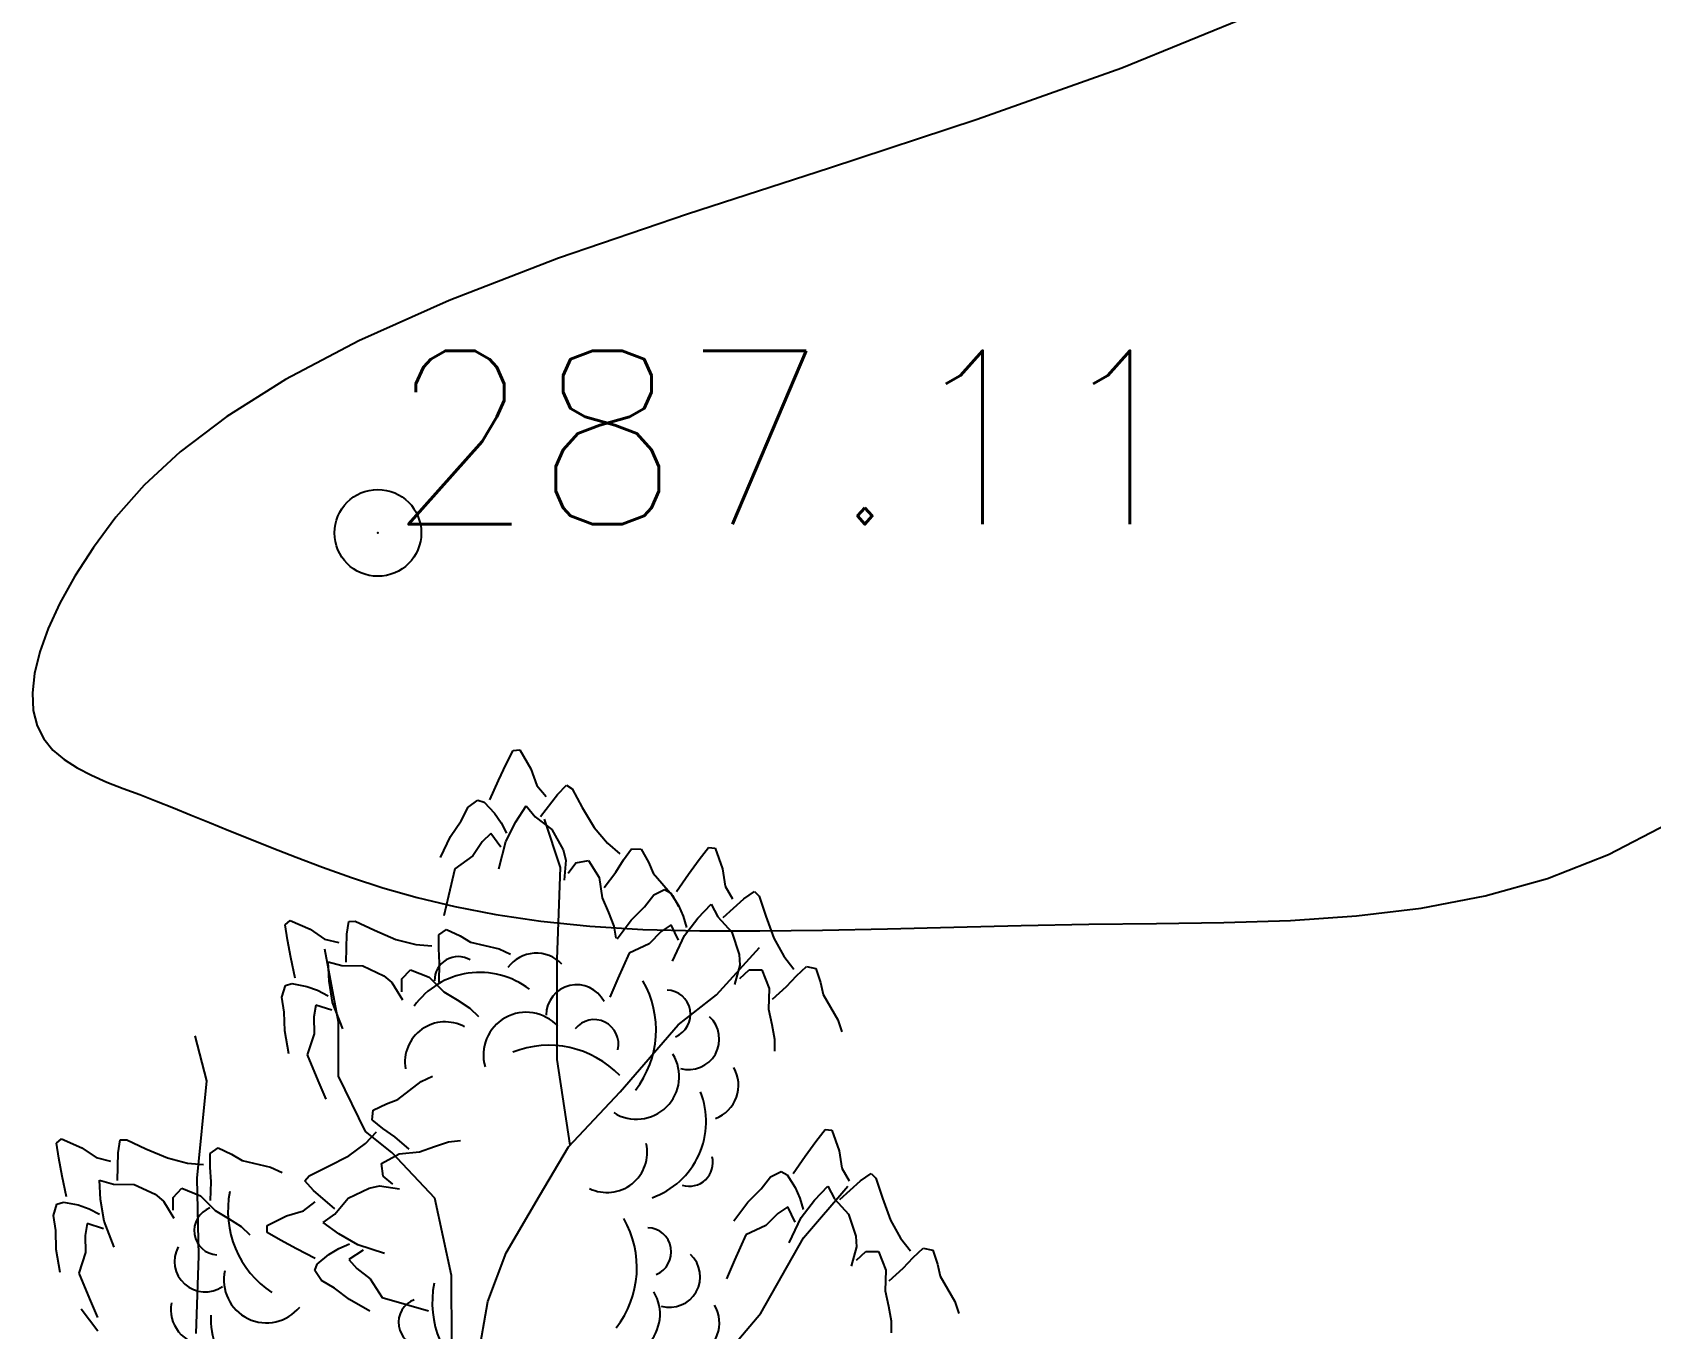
# Model space of a CAD drawing. Header units: millimetres. Extents: x 524954 to 526204, y 9523489 to 9524010.
# Drawn here: x 525942.24 to 525951.57, y 9523716.32 to 9523723.8 of the extents above; entities that cross this region are included whole.
import ezdxf

# ---------------------------------------------------------------- set-up
doc = ezdxf.new("R2010")
doc.units = ezdxf.units.MM
doc.header["$PDMODE"] = 32
doc.header["$PDSIZE"] = 0.5
doc.linetypes.add('ACAD_ISO12W100', pattern=[21, 12, -3, 0, -3, 0, -3])
for name, color, linetype in [('Arbre', 34, 'ACAD_ISO12W100'), ('CN_01_00', 3, 'Continuous'), ('TopoAlt', 3, 'Continuous'), ('TOPOJIS', 7, 'Continuous')]:
    doc.layers.add(name, color=color, linetype=linetype)
doc.styles.add('Simplex 1.0', font='Simplex.shx', dxfattribs={"width": 0.99, "height": 1})

# ---------------------------------------------------------------- blocks, each defined once
blk = doc.blocks.new('TCPOINT M')
at = {"color": 0}
blk.add_point((0, 0), dxfattribs=at)
at = {"layer": 'TopoAlt', "style": 'Simplex 1.0', "width": 0.99}
blk.add_attdef('ALT', (0.15, 0.15), '', height=1, dxfattribs=at)
blk = doc.blocks.new('v088')
at = {"color": 3, "linetype": 'Continuous'}
for p, q in [((-0.0686, 12.2238), (-0.0239, 12.3184)), ((-0.0239, 12.3184), (0.0161, 12.3965)), ((0.0161, 12.3965), (0.0546, 12.3999)), ((0.0546, 12.3999), (0.1184, 12.2906)), ((-0.1179, 12.1126), (-0.0686, 12.2238)), ((0.1184, 12.2906), (0.1522, 12.1952)), ((0.1522, 12.1952), (0.2074, 12.1313)), ((0.1746, 12.0155), (0.2717, 12.1435)), ((0.2717, 12.1435), (0.3242, 12.1966)), ((0.3242, 12.1966), (0.3557, 12.1751)), ((0.3557, 12.1751), (0.415, 12.0689)), ((-0.2828, 11.9912), (-0.2428, 12.0693)), ((-0.2428, 12.0693), (-0.1881, 12.111)), ((-0.1881, 12.111), (-0.1505, 12.0986)), ((-0.1505, 12.0986), (-0.0915, 12.0354)), ((-0.0915, 12.0354), (-0.0536, 11.98)), ((0.0317, 11.9844), (0.0922, 12.0781)), ((0.0922, 12.0781), (0.1437, 12.0135)), ((0.415, 12.0689), (0.4841, 11.9528)), ((-0.344, 11.9013), (-0.2828, 11.9912)), ((-0.0536, 11.98), (-0.0225, 11.9193)), ((-0.0252, 11.8718), (0.0317, 11.9844)), ((0.1437, 12.0135), (0.2395, 11.9416)), ((0.4841, 11.9528), (0.5601, 11.8616)), ((-0.4033, 11.7804), (-0.344, 11.9013)), ((-0.1618, 11.8694), (-0.2169, 11.7884)), ((-0.1123, 11.9179), (-0.1618, 11.8694)), ((-0.0542, 11.8389), (-0.1123, 11.9179)), ((-0.066, 11.7153), (-0.0252, 11.8718)), ((0.2395, 11.9416), (0.3048, 11.8248)), ((0.5601, 11.8616), (0.6304, 11.8005)), ((-0.2169, 11.7884), (-0.3202, 11.714)), ((0.3048, 11.8248), (0.32, 11.7651)), ((0.32, 11.7651), (0.3106, 11.6498)), ((0.378, 11.7487), (0.4498, 11.7623)), ((0.4498, 11.7623), (0.5114, 11.6644)), ((0.6075, 11.6944), (0.6527, 11.7656)), ((0.6527, 11.7656), (0.6994, 11.8293)), ((0.6994, 11.8293), (0.7544, 11.828)), ((0.7544, 11.828), (0.796, 11.7537)), ((1.027, 11.683), (1.0886, 11.7676)), ((1.0886, 11.7676), (1.1424, 11.8368)), ((1.1424, 11.8368), (1.1809, 11.833)), ((1.1809, 11.833), (1.2232, 11.7138)), ((-0.3202, 11.714), (-0.3572, 11.5582)), ((0.3344, 11.6895), (0.378, 11.7487)), ((0.5114, 11.6644), (0.5299, 11.5465)), ((0.5418, 11.6075), (0.6075, 11.6944)), ((0.796, 11.7537), (0.824, 11.6885)), ((0.824, 11.6885), (0.9344, 11.5607)), ((0.9578, 11.583), (1.027, 11.683)), ((1.2232, 11.7138), (1.2386, 11.6137)), ((0.827, 11.5637), (0.8886, 11.5945)), ((0.8886, 11.5945), (0.9232, 11.5753)), ((0.9232, 11.5753), (0.9693, 11.5022)), ((1.2386, 11.6137), (1.2809, 11.5407)), ((1.3463, 11.5407), (1.4079, 11.583)), ((1.4079, 11.583), (1.4348, 11.556)), ((-0.3572, 11.5582), (-0.3824, 11.4437)), ((0.5299, 11.5465), (0.5653, 11.4632)), ((0.6962, 11.4176), (0.7732, 11.4945)), ((0.7732, 11.4945), (0.827, 11.5637)), ((0.9344, 11.5607), (0.97, 11.497)), ((0.9693, 11.5022), (0.9963, 11.4406)), ((1.0809, 11.4291), (1.1578, 11.5099)), ((1.1578, 11.5099), (1.1963, 11.4368)), ((1.2271, 11.433), (1.3463, 11.5407)), ((1.4348, 11.556), (1.4733, 11.4406)), ((-1.2987, 11.3921), (-1.2695, 11.4174)), ((-1.2853, 11.3054), (-1.2987, 11.3921)), ((-1.2695, 11.4174), (-1.1537, 11.3664)), ((-0.9434, 11.3371), (-0.9319, 11.4109)), ((-0.9319, 11.4109), (-0.8938, 11.412)), ((-0.8938, 11.412), (-0.7835, 11.3608)), ((0.5653, 11.4632), (0.5962, 11.3829)), ((0.5962, 11.3829), (0.6091, 11.3149)), ((0.6155, 11.3099), (0.6962, 11.4176)), ((0.927, 11.3906), (0.8693, 11.3522)), ((0.9693, 11.3022), (0.927, 11.3906)), ((0.9963, 11.4406), (1.0155, 11.3753)), ((1.004, 11.3291), (1.0809, 11.4291)), ((1.1963, 11.4368), (1.2771, 11.3483)), ((1.4733, 11.4406), (1.5194, 11.3137)), ((-1.266, 11.2026), (-1.2853, 11.3054)), ((-1.1537, 11.3664), (-1.0704, 11.3089)), ((-1.0704, 11.3089), (-0.9882, 11.2895)), ((-0.9469, 11.1764), (-0.9434, 11.3371)), ((-0.7835, 11.3608), (-0.6595, 11.3072)), ((-0.6595, 11.3072), (-0.5444, 11.2779)), ((-0.4131, 11.2545), (-0.4126, 11.3334)), ((-0.4126, 11.3334), (-0.3673, 11.3647)), ((-0.3673, 11.3647), (-0.2901, 11.3288)), ((-0.2901, 11.3288), (-0.2291, 11.2925)), ((-0.2291, 11.2925), (-0.0648, 11.2537)), ((0.8693, 11.3522), (0.8001, 11.2829)), ((0.9347, 11.1829), (1.004, 11.3291)), ((1.2771, 11.3483), (1.3194, 11.2214)), ((1.5194, 11.3137), (1.5771, 11.2099)), ((-1.2408, 11.0836), (-1.266, 11.2026)), ((-0.5444, 11.2779), (-0.4516, 11.2697)), ((-0.4079, 11.1703), (-0.4131, 11.2545)), ((-0.0648, 11.2537), (0.0014, 11.223)), ((0.6847, 11.2291), (0.6193, 11.0829)), ((0.8001, 11.2829), (0.6847, 11.2291)), ((1.3194, 11.2214), (1.3232, 11.1598)), ((1.5771, 11.2099), (1.6348, 11.1368)), ((-1.0503, 11.1789), (-0.9708, 11.1567)), ((-1.0444, 11.0675), (-1.0503, 11.1789)), ((-0.9708, 11.1567), (-0.851, 11.1547)), ((-0.851, 11.1547), (-0.7296, 11.0984)), ((-0.6257, 11.0796), (-0.5755, 11.1328)), ((-0.5755, 11.1328), (-0.4682, 11.0896)), ((-0.4102, 11.0614), (-0.4079, 11.1703)), ((1.3232, 11.1598), (1.2925, 11.0483)), ((1.3232, 11.0829), (1.3771, 11.1329)), ((1.3771, 11.1329), (1.4502, 11.1329)), ((1.4502, 11.1329), (1.4925, 11.0252)), ((1.6502, 11.0983), (1.7079, 11.1522)), ((1.7079, 11.1522), (1.7617, 11.1406)), ((1.7617, 11.1406), (1.7887, 11.0598)), ((-1.3166, 10.9752), (-1.2967, 11.0411)), ((-1.2967, 11.0411), (-1.2589, 11.0531)), ((-1.2589, 11.0531), (-1.1741, 11.0365)), ((-1.1741, 11.0365), (-1.1109, 11.0139)), ((-1.1109, 11.0139), (-1.0501, 10.983)), ((-1.0245, 10.9429), (-1.0444, 11.0675)), ((-0.7296, 11.0984), (-0.6822, 11.0589)), ((-0.6822, 11.0589), (-0.6222, 10.96)), ((-0.6263, 11.0061), (-0.6257, 11.0796)), ((-0.4682, 11.0896), (-0.3841, 11.005)), ((0.6193, 11.0829), (0.5731, 10.9752)), ((1.4925, 11.0252), (1.4886, 10.906)), ((1.5117, 10.9637), (1.5925, 11.0368)), ((1.5925, 11.0368), (1.6502, 11.0983)), ((1.7887, 11.0598), (1.8041, 10.9906)), ((-1.3032, 10.8885), (-1.3166, 10.9752)), ((-1.122, 10.9292), (-1.1336, 10.8608)), ((-1.0286, 10.8992), (-1.122, 10.9292)), ((-0.9657, 10.7922), (-1.0245, 10.9429)), ((-0.3841, 11.005), (-0.3065, 10.9583)), ((-0.3065, 10.9583), (-0.2344, 10.9114)), ((1.8041, 10.9906), (1.8887, 10.8444)), ((-1.3, 10.7798), (-1.3032, 10.8885)), ((-1.1336, 10.8608), (-1.1308, 10.7629)), ((-0.2344, 10.9114), (-0.1841, 10.8638)), ((1.4886, 10.906), (1.5079, 10.8175)), ((1.8887, 10.8444), (1.9118, 10.7752)), ((-1.2771, 10.6471), (-1.3, 10.7798)), ((-1.1308, 10.7629), (-1.1708, 10.642)), ((1.5079, 10.8175), (1.5233, 10.7329)), ((1.5233, 10.7329), (1.5233, 10.6636)), ((-1.1708, 10.642), (-1.1094, 10.4942)), ((-1.1094, 10.4942), (-1.0628, 10.3867)), ((-0.648, 10.3846), (-0.514, 10.4875)), ((-0.514, 10.4875), (-0.4484, 10.5194)), ((-0.7912, 10.3231), (-0.7146, 10.3603)), ((-0.7146, 10.3603), (-0.648, 10.3846)), ((-0.7957, 10.2682), (-0.7912, 10.3231)), ((-0.7348, 10.218), (-0.7957, 10.2682)), ((-0.8359, 10.1311), (-0.7709, 10.1978)), ((-0.6662, 10.1688), (-0.7348, 10.218)), ((1.7617, 10.1424), (1.8156, 10.2117)), ((1.8156, 10.2117), (1.8541, 10.2078)), ((1.8541, 10.2078), (1.8964, 10.0886)), ((-2.6162, 10.1323), (-2.587, 10.1577)), ((-2.6028, 10.0456), (-2.6162, 10.1323)), ((-2.587, 10.1577), (-2.4712, 10.1066)), ((-2.4712, 10.1066), (-2.3879, 10.0492)), ((-2.2643, 9.9167), (-2.2608, 10.0773)), ((-2.2608, 10.0773), (-2.2494, 10.1511)), ((-2.2494, 10.1511), (-2.2113, 10.1522)), ((-2.2113, 10.1522), (-2.101, 10.101)), ((-2.101, 10.101), (-1.977, 10.0475)), ((-1.7301, 10.0737), (-1.6848, 10.1049)), ((-1.6848, 10.1049), (-1.6075, 10.069)), ((-0.9313, 10.0604), (-0.8359, 10.1311)), ((-0.5833, 10.0982), (-0.6662, 10.1688)), ((-0.6418, 10.0712), (-0.5231, 10.0829)), ((-0.5231, 10.0829), (-0.4378, 10.1134)), ((-0.4378, 10.1134), (-0.3559, 10.1397)), ((-0.3559, 10.1397), (-0.2873, 10.1487)), ((1.7002, 10.0578), (1.7617, 10.1424)), ((1.8964, 10.0886), (1.9118, 9.9886)), ((-2.5835, 9.9428), (-2.6028, 10.0456)), ((-2.3879, 10.0492), (-2.3057, 10.0298)), ((-1.977, 10.0475), (-1.8618, 10.0181)), ((-1.8618, 10.0181), (-1.7691, 10.0099)), ((-1.7305, 9.9947), (-1.7301, 10.0737)), ((-1.7254, 9.9105), (-1.7305, 9.9947)), ((-1.6075, 10.069), (-1.5466, 10.0327)), ((-1.5466, 10.0327), (-1.3822, 9.9939)), ((-1.3822, 9.9939), (-1.316, 9.9632)), ((-1.1606, 9.945), (-1.0512, 9.9981)), ((-1.0512, 9.9981), (-0.9313, 10.0604)), ((-0.7431, 10.0152), (-0.6418, 10.0712)), ((-0.7336, 9.9427), (-0.7431, 10.0152)), ((1.631, 9.9578), (1.7002, 10.0578)), ((1.9118, 9.9886), (1.9541, 9.9155)), ((-2.5582, 9.8238), (-2.5835, 9.9428)), ((-2.3678, 9.9191), (-2.2883, 9.8969)), ((-2.3619, 9.8077), (-2.3678, 9.9191)), ((-2.2883, 9.8969), (-2.1685, 9.895)), ((-2.1685, 9.895), (-2.0471, 9.8386)), ((-1.7277, 9.8016), (-1.7254, 9.9105)), ((-1.1838, 9.9148), (-1.1606, 9.945)), ((-1.1339, 9.8592), (-1.1838, 9.9148)), ((-0.677, 9.8958), (-0.7336, 9.9427)), ((1.4463, 9.8693), (1.5002, 9.9386)), ((1.5002, 9.9386), (1.5617, 9.9693)), ((1.5617, 9.9693), (1.5963, 9.9501)), ((1.5963, 9.9501), (1.6425, 9.877)), ((1.9002, 9.8078), (2.0195, 9.9155)), ((2.0195, 9.9155), (2.081, 9.9578)), ((2.081, 9.9578), (2.1079, 9.9309)), ((2.1079, 9.9309), (2.1464, 9.8155)), ((-2.3419, 9.6831), (-2.3619, 9.8077)), ((-2.0471, 9.8386), (-1.9997, 9.7992)), ((-1.9997, 9.7992), (-1.9397, 9.7002)), ((-1.9438, 9.7464), (-1.9432, 9.8199)), ((-1.9432, 9.8199), (-1.893, 9.873)), ((-1.893, 9.873), (-1.7856, 9.8299)), ((-1.7856, 9.8299), (-1.7015, 9.7452)), ((-1.0116, 9.755), (-1.1339, 9.8592)), ((-1.0114, 9.724), (-0.9342, 9.8156)), ((-0.9342, 9.8156), (-0.8138, 9.874)), ((-0.8138, 9.874), (-0.7533, 9.8858)), ((-0.7533, 9.8858), (-0.6387, 9.8698)), ((1.3694, 9.7924), (1.4463, 9.8693)), ((1.6425, 9.877), (1.6694, 9.8155)), ((1.6694, 9.8155), (1.6887, 9.7501)), ((1.6771, 9.7039), (1.7541, 9.8039)), ((1.7541, 9.8039), (1.831, 9.8847)), ((1.831, 9.8847), (1.8695, 9.8116)), ((1.8695, 9.8116), (1.9502, 9.7232)), ((2.1464, 9.8155), (2.1926, 9.6885)), ((-2.634, 9.7155), (-2.6142, 9.7814)), ((-2.6206, 9.6288), (-2.634, 9.7155)), ((-2.6142, 9.7814), (-2.5764, 9.7933)), ((-2.5764, 9.7933), (-2.4916, 9.7768)), ((-2.4916, 9.7768), (-2.4283, 9.7541)), ((-2.4283, 9.7541), (-2.3676, 9.7232)), ((-1.7015, 9.7452), (-1.624, 9.6985)), ((-1.4022, 9.6572), (-1.2895, 9.7147)), ((-1.2895, 9.7147), (-1.1923, 9.7429)), ((-1.1923, 9.7429), (-1.1254, 9.7944)), ((-1.0789, 9.6763), (-1.0114, 9.724)), ((1.2886, 9.6847), (1.3694, 9.7924)), ((1.5425, 9.727), (1.4733, 9.6578)), ((1.6002, 9.7655), (1.5425, 9.727)), ((1.6425, 9.677), (1.6002, 9.7655)), ((1.6079, 9.5578), (1.6771, 9.7039)), ((1.9502, 9.7232), (1.9925, 9.5962)), ((-2.6175, 9.52), (-2.6206, 9.6288)), ((-2.4395, 9.6694), (-2.4511, 9.6011)), ((-2.3461, 9.6395), (-2.4395, 9.6694)), ((-2.2831, 9.5325), (-2.3419, 9.6831)), ((-1.624, 9.6985), (-1.5519, 9.6516)), ((-1.5519, 9.6516), (-1.5015, 9.6041)), ((-1.401, 9.6186), (-1.4022, 9.6572)), ((-1.3254, 9.5742), (-1.401, 9.6186)), ((-0.9888, 9.6106), (-1.0789, 9.6763)), ((-0.8796, 9.5473), (-0.9888, 9.6106)), ((1.4733, 9.6578), (1.3579, 9.6039)), ((2.1926, 9.6885), (2.2503, 9.5847)), ((-2.5946, 9.3874), (-2.6175, 9.52)), ((-2.4511, 9.6011), (-2.4483, 9.5032)), ((-1.2335, 9.5242), (-1.3254, 9.5742)), ((-1.1253, 9.4685), (-1.2335, 9.5242)), ((-1.0467, 9.4905), (-0.9892, 9.5252)), ((-0.9892, 9.5252), (-0.9269, 9.5527)), ((-0.8484, 9.5165), (-0.9306, 9.463)), ((-0.7257, 9.4976), (-0.8796, 9.5473)), ((1.3579, 9.6039), (1.2925, 9.4577)), ((1.9964, 9.5347), (1.9656, 9.4231)), ((1.9925, 9.5962), (1.9964, 9.5347)), ((2.2503, 9.5847), (2.308, 9.5116)), ((2.3233, 9.4731), (2.381, 9.527)), ((2.381, 9.527), (2.4349, 9.5154)), ((-2.4483, 9.5032), (-2.4883, 9.3823)), ((-1.1278, 9.3984), (-1.1132, 9.4352)), ((-1.1132, 9.4352), (-1.0467, 9.4905)), ((-0.9306, 9.463), (-0.885, 9.4108)), ((1.2925, 9.4577), (1.2463, 9.35)), ((1.9964, 9.4577), (2.0502, 9.5077)), ((2.0502, 9.5077), (2.1233, 9.5077)), ((2.1233, 9.5077), (2.1656, 9.4)), ((2.2657, 9.4116), (2.3233, 9.4731)), ((2.4349, 9.5154), (2.4618, 9.4347)), ((2.4618, 9.4347), (2.4772, 9.3654)), ((-2.4883, 9.3823), (-2.4269, 9.2344)), ((-1.0892, 9.3413), (-1.1278, 9.3984)), ((-1.0136, 9.2969), (-1.0892, 9.3413)), ((-0.885, 9.4108), (-0.8073, 9.3511)), ((-0.8073, 9.3511), (-0.7389, 9.2437)), ((2.1656, 9.4), (2.1618, 9.2808)), ((2.1849, 9.3385), (2.2657, 9.4116)), ((2.4772, 9.3654), (2.5618, 9.2193)), ((-0.9273, 9.2307), (-1.0136, 9.2969)), ((-0.7389, 9.2437), (-0.5855, 9.1979)), ((2.1618, 9.2808), (2.181, 9.1923)), ((-2.4269, 9.2344), (-2.3802, 9.1269)), ((-0.81, 9.1646), (-0.9273, 9.2307)), ((-0.5855, 9.1979), (-0.4727, 9.1661)), ((2.181, 9.1923), (2.1964, 9.1077)), ((2.5618, 9.2193), (2.5849, 9.15)), ((2.1964, 9.1077), (2.1964, 9.0385))]:
    blk.add_line(p, q, dxfattribs=at)
at = {"linetype": 'Continuous'}
for p, q in [((0.2897, 11.7219), (0.1969, 11.9998)), ((0.2697, 11.1929), (0.2897, 11.7219)), ((-0.9914, 10.8307), (-1.0686, 11.252)), ((1.1882, 10.9882), (1.4374, 11.2608)), ((0.2693, 10.6145), (0.2697, 11.1929)), ((0.9679, 10.8157), (1.1882, 10.9882)), ((-0.9911, 10.5198), (-0.9914, 10.8307)), ((-1.7492, 10.4915), (-1.8168, 10.7513)), ((0.6339, 10.4293), (0.9679, 10.8157)), ((0.3448, 10.1217), (0.2693, 10.6145)), ((-1.8059, 9.9306), (-1.7492, 10.4915)), ((-0.8352, 10.1996), (-0.9911, 10.5198)), ((0.3358, 10.1122), (0.6339, 10.4293)), ((-0.6834, 10.0784), (-0.8352, 10.1996)), ((-0.4354, 9.8162), (-0.6834, 10.0784)), ((0.1676, 9.8288), (0.3358, 10.1122)), ((-1.7966, 9.483), (-1.8059, 9.9306)), ((-0.339, 9.3704), (-0.4354, 9.8162)), ((-0.0246, 9.5014), (0.1676, 9.8288)), ((1.6901, 9.587), (1.945, 9.8846)), ((1.4442, 9.1527), (1.6901, 9.587)), ((-1.8121, 9.0349), (-1.7966, 9.483)), ((-0.1306, 9.2193), (-0.0246, 9.5014)), ((-0.337, 8.9787), (-0.339, 9.3704)), ((-2.3783, 9.048), (-2.4742, 9.1766)), ((-0.1861, 8.901), (-0.1306, 9.2193)), ((1.08, 8.7222), (1.4442, 9.1527))]:
    blk.add_line(p, q, dxfattribs=at)
at = {"color": 3, "linetype": 'Continuous'}
for centre, major_axis, start_param, end_param in [((-0.3005, 11.0717), (0.0964, 0.0964), 0.254619, 2.377018), ((0.1501, 11.0237), (0.1445, 0.1445), 6.263619, 7.998733), ((-0.1756, 10.6509), (0.3298, 0.3298), 0.12682, 1.733702), ((0.3829, 10.8698), (-0.1246, 0.1246), 4.396235, 7.060094), ((0.2754, 10.7857), (0.3995, 0.3995), 4.836335, 6.022049), ((0.8987, 10.8757), (0.099, 0.099), 4.31771, 7.031286), ((-0.3757, 10.5998), (0.1641, 0.1641), 0.282297, 2.520721), ((0.0911, 10.6412), (0.1741, 0.1741), 6.236163, 8.918901), ((0.4834, 10.7051), (-0.099, 0.099), 3.680741, 6.394318), ((1.0287, 10.7332), (-0.1246, 0.1246), 2.081137, 4.744996), ((0.2226, 10.1318), (-0.3995, 0.3995), 4.689978, 5.875693), ((0.7276, 10.5169), (-0.1741, 0.1741), 1.793126, 4.475865), ((1.1114, 10.4666), (-0.1445, 0.1445), 2.713295, 4.448408), ((0.6623, 10.2582), (-0.3298, 0.3298), 2.69514, 4.302022), ((0.5573, 10.0804), (0.1641, 0.1641), 3.478918, 5.717341), ((1.0314, 10.0206), (0.0964, 0.0964), 3.62262, 5.745019), ((-1.0632, 9.7428), (0.3995, 0.3995), 2.158504, 3.344219), ((-1.6825, 9.6282), (-0.099, 0.099), -0.421529, 2.292047), ((0.1648, 9.4153), (0.3995, 0.3995), 4.836335, 6.022049), ((0.7881, 9.5054), (-0.099, 0.099), 2.746913, 5.46049), ((-1.7599, 9.4514), (-0.1246, 0.1246), 0.293965, 2.957824), ((0.9181, 9.3628), (0.1246, 0.1246), 3.651933, 6.315792), ((-1.4053, 9.3432), (0.1741, 0.1741), 2.133893, 4.816631), ((0.1148, 9.2139), (-0.3995, 0.3995), 0.587708, 1.773422), ((0.617, 9.1466), (-0.1741, 0.1741), 1.793126, 4.475865), ((-1.7527, 9.1724), (-0.1445, 0.1445), 0.590553, 2.325666), ((-0.5045, 9.0993), (0.099, 0.099), 1.149268, 3.862844), ((1.0008, 9.0963), (-0.1445, 0.1445), 2.713295, 4.448408), ((-1.2605, 9.1191), (0.3298, 0.3298), 2.307735, 3.914618)]:
    blk.add_ellipse(centre, major_axis=major_axis, ratio=1, start_param=start_param, end_param=end_param, dxfattribs=at)

msp = doc.modelspace()

# ---------------------------------------------------------------- linework, layer by layer
at = {"layer": 'CN_01_00', "elevation": 287, "flags": 128}
msp.add_lwpolyline([(525949.2988, 9523723.9051), (525948.5256, 9523723.5896), (525947.6908, 9523723.2929), (525946.8406, 9523723.0127), (525946.0209, 9523722.7469), (525945.2778, 9523722.4935), (525944.6475, 9523722.2506), (525944.1271, 9523722.0177), (525943.7037, 9523721.7947), (525943.3647, 9523721.5816), (525943.0972, 9523721.3783), (525942.8885, 9523721.1845), (525942.7258, 9523721.0002), (525942.5964, 9523720.8254), (525942.4895, 9523720.6599), (525942.4026, 9523720.5041), (525942.3352, 9523720.3585), (525942.2867, 9523720.2235), (525942.2566, 9523720.0996), (525942.2445, 9523719.9872), (525942.2497, 9523719.8867), (525942.2717, 9523719.7985), (525942.3098, 9523719.7229), (525942.3623, 9523719.6582), (525942.427, 9523719.6028), (525942.5019, 9523719.5548), (525942.5851, 9523719.5124), (525942.6745, 9523719.4739), (525942.7681, 9523719.4374), (525942.8638, 9523719.4013), (525942.9602, 9523719.3638), (525943.0583, 9523719.3246), (525943.1596, 9523719.2834), (525943.2655, 9523719.24), (525943.3776, 9523719.1941), (525943.4973, 9523719.1456), (525943.6263, 9523719.0943), (525943.766, 9523719.0398), (525943.9179, 9523718.9823), (525944.0837, 9523718.9233), (525944.2649, 9523718.8647), (525944.4631, 9523718.8084), (525944.6798, 9523718.7561), (525944.9168, 9523718.7098), (525945.1756, 9523718.6713), (525945.4577, 9523718.6425), (525945.7641, 9523718.6245), (525946.0921, 9523718.6161), (525946.4387, 9523718.6152), (525946.8005, 9523718.6199), (525947.1743, 9523718.6281), (525947.5569, 9523718.6378), (525947.945, 9523718.6471), (525948.3354, 9523718.654), (525948.7253, 9523718.6578), (525949.113, 9523718.663), (525949.4974, 9523718.6756), (525949.8775, 9523718.7015), (525950.2521, 9523718.7467), (525950.6199, 9523718.8169), (525950.98, 9523718.9182), (525951.3311, 9523719.0563), (525951.6719, 9523719.2335)], dxfattribs=at)

# ---------------------------------------------------------------- block references
at = {"layer": 'Arbre'}
msp.add_blockref('v088', (525945, 9523707.259), dxfattribs=at)
at = {"layer": 'TOPOJIS'}
ref = msp.add_blockref('TCPOINT M', (525944.2364, 9523720.91, 287.11), dxfattribs=at)
ref.add_attrib('ALT', '287.11', (525944.2864, 9523720.96, 287.11), dxfattribs={"layer": 'TopoAlt', "height": 1, "style": 'Simplex 1.0', "width": 0.99})

doc.saveas('drawing.dxf')
